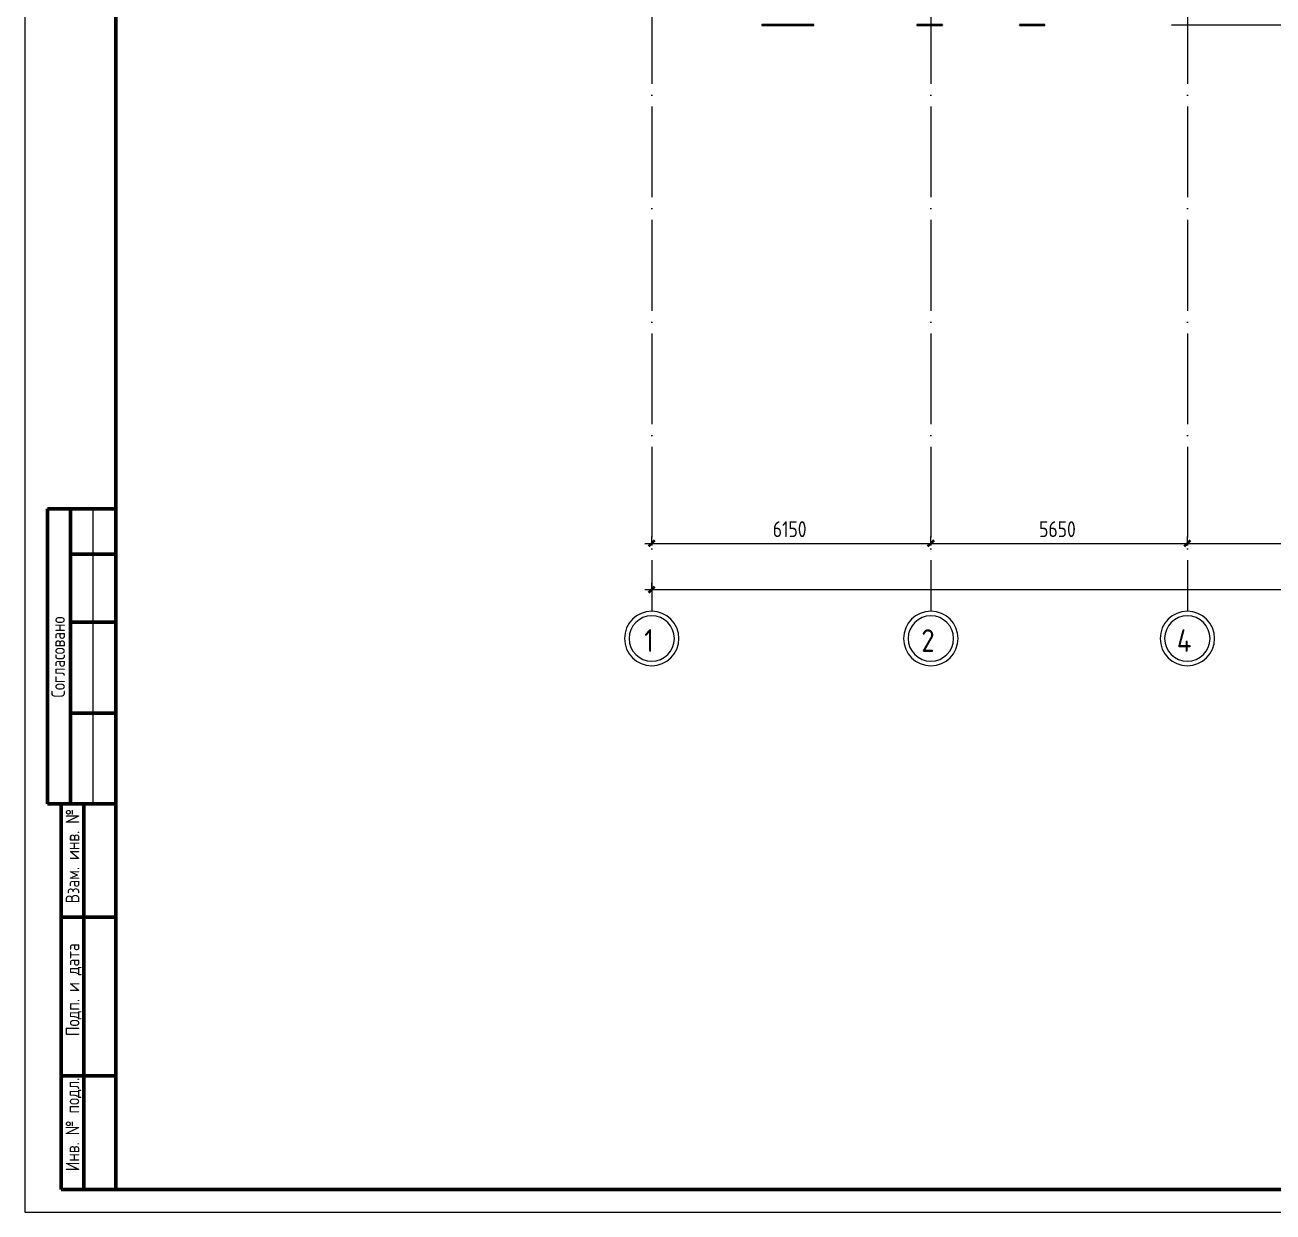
# Model space of a CAD drawing. Header units: millimetres. Extents: x -1073752 to 1436911, y -1379358 to 94781.
# Drawn here: x -1071675 to -1044180, y -944488 to -918321 of the extents above; entities that cross this region are included whole.
import ezdxf

# ---------------------------------------------------------------- set-up
doc = ezdxf.new("R2010")
doc.units = ezdxf.units.MM
doc.linetypes.add('ADSK_Линия сетки', pattern=[25, 20, -2.5, 0, -2.5])
for name, color, linetype, lineweight in [('Оси', 252, 'Continuous', 9), ('ОФ_рамка', 8, 'Continuous', 60), ('Размеры', 250, 'Continuous', 9), ('Стены наружные', 7, 'Continuous', 18)]:
    doc.layers.add(name, color=color, linetype=linetype, lineweight=lineweight)
doc.styles.add('GOST Common_2', font='', dxfattribs={"width": 0.9, "height": 250})
doc.styles.add('GOST Common_4', font='', dxfattribs={"height": 7})
doc.styles.add('ГОСТ 2.304', font='')
doc.styles.get('GOST Common_2').set_extended_font_data('GOST type B')
doc.styles.get('GOST Common_4').set_extended_font_data('GOST 2.304 type A')
doc.styles.get('ГОСТ 2.304').set_extended_font_data('GOST 2.304 type A')

# ---------------------------------------------------------------- blocks, each defined once
blk = doc.blocks.new('1 этаж')
at = {"layer": 'Оси', "color": 251, "linetype": 'ADSK_Линия сетки', "ltscale": 100, "true_color": 0x636466}
for p, q in [((-65456, -2644), (-65456, -33770)), ((-59306, -2644), (-59306, -33770)), ((-53656, -2644), (-53656, -33770))]:
    blk.add_line(p, q, dxfattribs=at)
at = {"layer": 'Оси', "color": 251, "lineweight": 20, "true_color": 0x636466}
for centre, radius, start, end in [((-65456, -34370), 600, 0, 180), ((-59306, -34370), 600, 0, 180), ((-53656, -34370), 600, 0, 180), ((-65456, -34370), 500, 0, 180), ((-59306, -34370), 500, 0, 180), ((-53656, -34370), 500, 0, 180), ((-65456, -34370), 600, 180, 0), ((-65456, -34370), 500, 180, 0), ((-59306, -34370), 600, 180, 0), ((-59306, -34370), 500, 180, 0), ((-53656, -34370), 600, 180, 0), ((-53656, -34370), 500, 180, 0)]:
    blk.add_arc(centre, radius, start, end, dxfattribs=at)
at = {"layer": 'Размеры', "color": 251, "lineweight": 20, "true_color": 0x636466}
for p, q in [((-65456, -32273), (-65456, -32123)), ((-59306, -32273), (-59306, -32123)), ((-59306, -32273), (-59306, -32123)), ((-53656, -32273), (-53656, -32123)), ((-53656, -32273), (-53656, -32123)), ((-65606, -32273), (-59306, -32273)), ((-65456, -32273), (-65456, -32323)), ((-59306, -32273), (-59306, -32323)), ((-59306, -32273), (-53656, -32273)), ((-59306, -32273), (-59306, -32323)), ((-53656, -32273), (-53656, -32323)), ((-53656, -32273), (-48456, -32273)), ((-53656, -32273), (-53656, -32323)), ((-65456, -33291), (-65456, -33141)), ((-65606, -33291), (2294, -33291)), ((-65456, -33291), (-65456, -33341))]:
    blk.add_line(p, q, dxfattribs=at)
at = {"layer": 'Размеры', "color": 251, "lineweight": 40, "true_color": 0x636466}
for p, q in [((-65456, -32273), (-65527, -32343)), ((-65456, -32273), (-65385, -32202)), ((-59306, -32273), (-59377, -32343)), ((-59306, -32273), (-59377, -32343)), ((-59306, -32273), (-59235, -32202)), ((-59306, -32273), (-59235, -32202)), ((-53656, -32273), (-53727, -32343)), ((-53656, -32273), (-53727, -32343)), ((-53656, -32273), (-53585, -32202)), ((-53656, -32273), (-53585, -32202)), ((-65456, -33291), (-65385, -33220)), ((-65456, -33291), (-65527, -33361))]:
    blk.add_line(p, q, dxfattribs=at)
at = {"layer": 'Стены наружные', "color": 251, "lineweight": 30, "true_color": 0x636466}
for p, q in [((-61881, -20846), (-63031, -20846)), ((-63031, -20846), (-63031, -20851)), ((-63031, -20851), (-61881, -20851)), ((-61881, -20851), (-61881, -20846)), ((-59051, -20846), (-59616, -20846)), ((-59616, -20846), (-59616, -20851)), ((-59616, -20851), (-59051, -20851)), ((-59051, -20851), (-59051, -20846)), ((-56796, -20846), (-57351, -20846)), ((-57351, -20846), (-57351, -20851)), ((-57351, -20851), (-56796, -20851)), ((-56796, -20851), (-56796, -20846))]:
    blk.add_line(p, q, dxfattribs=at)
at = {"layer": 'Стены наружные', "color": 251, "linetype": 'Continuous', "lineweight": 9, "true_color": 0x636466}
for p, q in [((-62104, -20846), (-62106, -20851)), ((-62079, -20851), (-62082, -20846)), ((-59408, -20850), (-59408, -20851)), ((-57154, -20847), (-57154, -20846)), ((-56800, -20851), (-56802, -20846))]:
    blk.add_line(p, q, dxfattribs=at)
at = {"layer": 'Стены наружные', "color": 251, "true_color": 0x636466}
for p, q in [((-53996, -20851), (-53996, -20846)), ((-51186, -20851), (-53996, -20851)), ((-53451, -20846), (-51751, -20846)), ((-53451, -20846), (-53451, -20851))]:
    blk.add_line(p, q, dxfattribs=at)
at = {"layer": 'Оси', "color": 251, "true_color": 0x636466, "style": 'GOST Common_2', "width": 0.9}
for s, p in [('1', (-65622, -34665)), ('2', (-59517, -34665)), ('4', (-53888, -34665))]:
    blk.add_text(s, height=500, dxfattribs=at).set_placement(p)
at = {"layer": 'Размеры', "color": 251, "lineweight": 20, "true_color": 0x636466, "char_height": 350, "attachment_point": 1, "line_spacing_factor": 1.022761, "style": 'GOST Common_4'}
for s, insert, width in [('6150', (-62789, -31785), 980.83), ('5650', (-56922, -31785), 1059.58)]:
    blk.add_mtext(s, dxfattribs=dict(at, insert=insert, width=width))
blk = doc.blocks.new('А0')
at = {"layer": 'ОФ_рамка', "color": 0, "linetype": 'Continuous', "lineweight": 5, "ltscale": 100}
for points in [[(222168, -309617), (222168, -393717)], [(222168, -393717), (341068, -393717)]]:
    blk.add_lwpolyline(points, dxfattribs=at)
at = {"layer": 'ОФ_рамка', "color": 0, "linetype": 'Continuous', "ltscale": 100}
for points in [[(224168, -310117), (224168, -393217)], [(224168, -393217), (340568, -393217)]]:
    blk.add_lwpolyline(points, dxfattribs=at)
at = {"layer": 'ОФ_рамка', "color": 0, "linetype": 'Continuous'}
for points in [[(222668, -384717), (222668, -378217)], [(224168, -378217), (222668, -378217)], [(223168, -384717), (223168, -378217)], [(224168, -393217), (224168, -378217)], [(223168, -379217), (224168, -379217)], [(223168, -380717), (224168, -380717)], [(223168, -382717), (224168, -382717)], [(222668, -384717), (224168, -384717)], [(222968, -393217), (222968, -384717)], [(223468, -393217), (223468, -384717)], [(222968, -387217), (224168, -387217)], [(222968, -390717), (224168, -390717)], [(224168, -393217), (222968, -393217)]]:
    blk.add_lwpolyline(points, dxfattribs=at)
at = {"layer": 'ОФ_рамка', "color": 0, "linetype": 'Continuous', "lineweight": 5}
blk.add_lwpolyline([(223668, -384717), (223668, -378217)], dxfattribs=at)
at = {"layer": 'ОФ_рамка', "color": 0, "linetype": 'Continuous', "lineweight": 5, "char_height": 300, "attachment_point": 1, "rotation": 90, "style": 'ГОСТ 2.304'}
for s, insert, width in [('\\fGOST 2.304 type A|b0|i0|c1|p34;\\W1.0000000000;\\T1.0000000000;\\o\\lСогласовано', (222748, -382374), 1992.86), ('\\fGOST 2.304 type A|b0|i0|c1|p34;\\W1.0000000000;\\T1.0000000000;\\o\\lВзам. инв. №', (223066, -386910), 2077.93), ('\\fGOST 2.304 type A|b0|i0|c1|p34;\\W1.0000000000;\\T1.0000000000;\\o\\lПодп. и дата', (223068, -389839), 2065.5), ('\\fGOST 2.304 type A|b0|i0|c1|p34;\\W1.0000000000;\\T1.0000000000;\\o\\lИнв. № подл.', (223065, -392816), 2070.21)]:
    blk.add_mtext(s, dxfattribs=dict(at, insert=insert, width=width))

msp = doc.modelspace()

# ---------------------------------------------------------------- block references
msp.add_blockref('1 этаж', (-992411.4, -897475.7))
at = {"layer": 'ОФ_рамка', "color": 0, "lineweight": -2}
msp.add_blockref('А0', (-1293843.1, -550771.2), dxfattribs=at)

doc.saveas('drawing.dxf')
